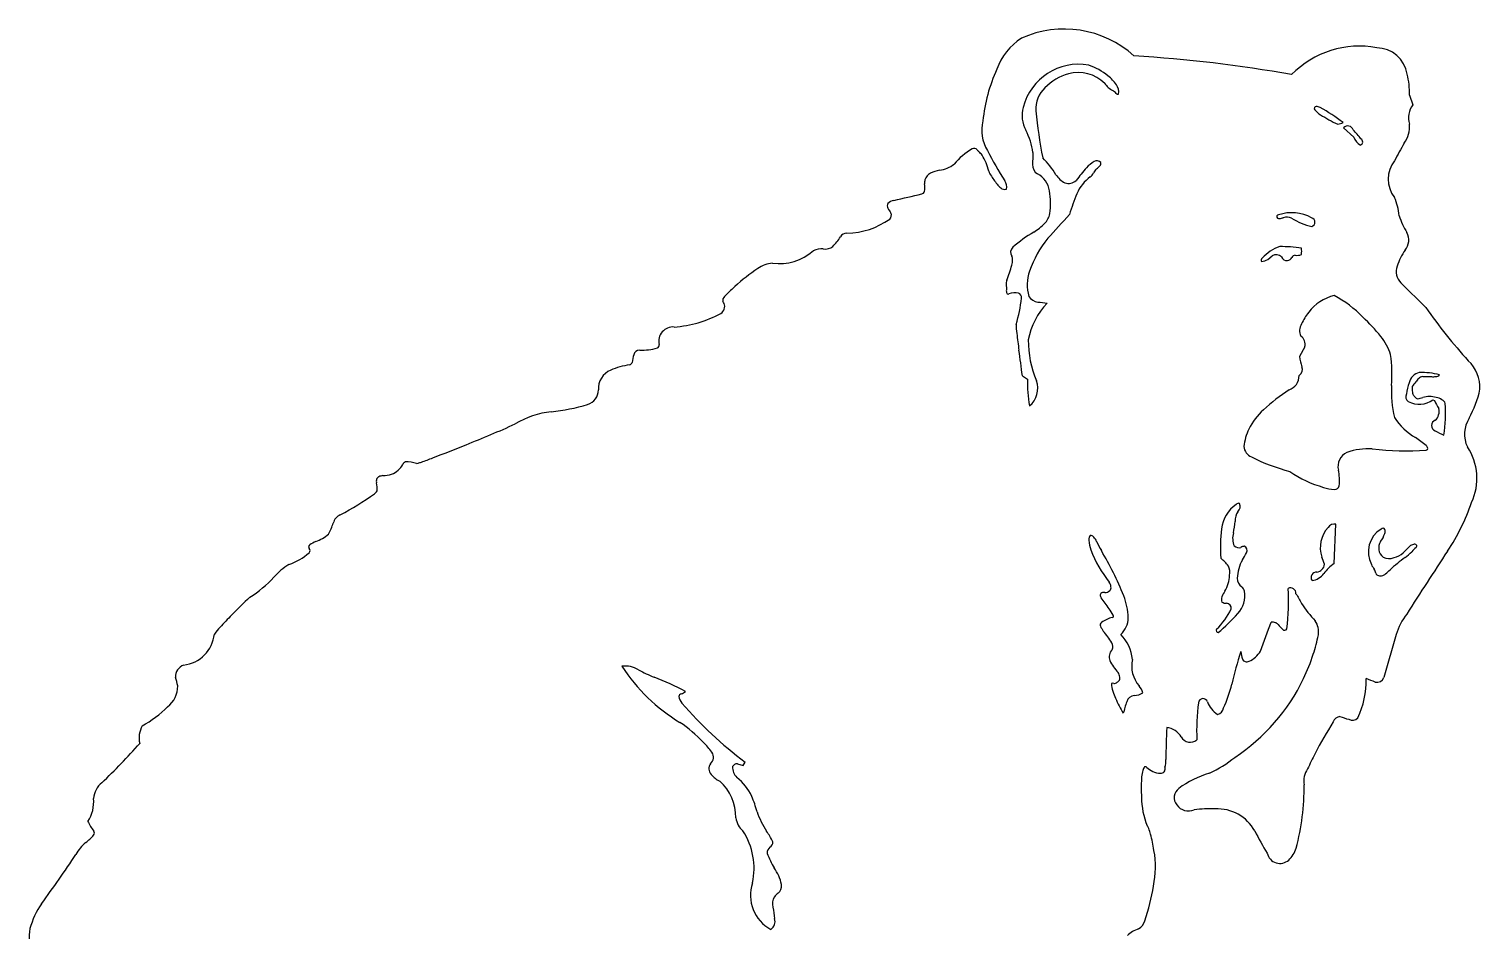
# Model space of a CAD drawing. Extents: x 0 to 12, y 0 to 12.5.
# Drawn here: x 2.66 to 11.11, y 7.29 to 12.55 of the extents above; entities that cross this region are included whole.
import ezdxf

# ---------------------------------------------------------------- set-up
doc = ezdxf.new("R2010")
doc.units = 0
doc.layers.add('WHITE', color=7, linetype='CONTINUOUS')

msp = doc.modelspace()

# ---------------------------------------------------------------- linework, layer by layer
at = {"layer": 'WHITE', "linetype": 'CONTINUOUS'}
for p, q in [((10.703805, 12.164282), (10.723601, 12.107671)), ((10.319838, 11.973795), (10.380038, 11.918705)), ((8.345852, 11.613903), (8.355896, 11.615758)), ((9.877684, 11.205801), (9.903566, 11.227109)), ((8.353701, 11.059788), (8.355022, 11.034438)), ((10.653036, 11.070195), (10.798288, 10.926274)), ((10.093704, 10.697479), (10.063165, 10.640744)), ((8.447922, 10.52865), (8.478888, 10.508005)), ((10.78074, 10.523489), (10.832351, 10.523489)), ((10.840315, 10.388476), (10.849418, 10.383734)), ((4.917727, 10.017701), (4.926896, 10.019445)), ((10.26463, 9.434496), (10.275286, 9.663597)), ((10.626764, 9.021219), (10.554603, 8.769888)), ((6.788153, 8.26828), (6.822117, 8.258437)), ((6.822117, 8.258437), (6.832497, 8.278409))]:
    msp.add_line(p, q, dxfattribs=at)
for centre, radius, start, end in [((8.691936, 11.944446), 0.604318, 47.754974, 114.39778), ((8.631289, 12.199102), 0.350925, 122.582465, 160.891667), ((10.41132, 11.896481), 0.552535, 79.437113, 135.548482), ((10.508275, 12.254899), 0.184805, 9.711581, 88.656399), ((8.774886, 12.011115), 0.331925, 79.651664, 165.813457), ((8.62152, 4.403578), 8.00244, 79.958065, 86.584904), ((9.146965, 11.923153), 0.933062, 155.237085, 174.443611), ((8.822315, 11.955485), 0.349564, 107.65466, 133.973615), ((8.772286, 12.074524), 0.221262, 45.306104, 104.657281), ((8.730393, 12.015026), 0.339001, 50.308633, 72.113728), ((8.800256, 12.088746), 0.237749, 34.632736, 51.918017), ((10.218886, 12.172664), 0.484991, -0.990321, 13.523115), ((8.689368, 12.086975), 0.162687, 132.431028, 185.281101), ((9.037567, 12.308411), 0.133765, -145.066297, -118.200877), ((8.885268, 12.059891), 0.158119, 46.169492, 55.707785), ((9.0031, 12.177588), 0.009087, -156.445861, -54.856001), ((8.938797, 12.182331), 0.070591, -9.930408, 36.039022), ((8.627593, 12.044168), 0.18107, 164.53069, 208.188244), ((10.160417, 12.086081), 0.012079, 93.771232, 221.281118), ((10.158279, 12.05023), 0.047923, 59.229443, 88.393466), ((9.696811, 11.197184), 1.01775, 52.509757, 61.477147), ((10.823663, 12.031174), 0.125954, 142.602213, 196.956172), ((8.437232, 11.958021), 0.225864, 165.781737, 211.181043), ((11.004352, 12.287563), 2.486342, -175.026289, -168.650799), ((10.254765, 12.164579), 0.134808, -140.103298, -121.015191), ((10.705714, 12.882411), 0.982511, -121.983471, -115.335863), ((10.276911, 12.071101), 0.077153, -83.777242, -59.352174), ((8.114013, 11.772659), 0.399866, 8.135735, 27.716615), ((10.343755, 11.951316), 0.032823, 17.840803, 136.776079), ((9.986423, 11.579108), 0.545085, 37.204255, 44.530753), ((10.547365, 11.977453), 0.156743, -36.962701, 6.22193), ((8.370041, 11.495079), 0.415934, 121.138006, 140.093463), ((8.165774, 11.828912), 0.024671, 39.880269, 115.994412), ((8.290563, 11.937643), 0.14085, -138.726102, -132.099835), ((10.22639, 12.869001), 2.233047, -152.592137, -147.354688), ((10.454805, 11.941713), 0.078227, -162.895603, -118.199909), ((10.411278, 11.891338), 0.019693, -70.540529, 61.830302), ((12.384116, 10.873024), 1.987392, 149.449716, 152.801881), ((7.942381, 11.902054), 0.177293, -82.677583, -52.225905), ((8.098458, 11.73067), 0.141562, 35.934563, 46.371057), ((7.981147, 11.662549), 0.276864, 12.159209, 33.100643), ((9.304373, 11.771154), 0.796639, 175.81811, 180.890456), ((8.568368, 11.756379), 0.060585, 177.734327, 237.325802), ((8.203259, 11.433653), 0.514771, 31.119493, 45.099121), ((8.949956, 11.628168), 0.170206, 119.344348, 138.676144), ((8.882229, 11.750952), 0.030007, 41.183899, 121.51088), ((8.789929, 11.850517), 0.147552, -52.323021, -41.821872), ((8.889756, 11.764756), 0.016191, -51.257694, 21.582905), ((10.750354, 11.674425), 0.171374, 141.375633, 218.349664), ((7.929106, 11.655126), 0.050905, 163.887939, 188.312531), ((7.943667, 11.650291), 0.066238, 117.429997, 163.365182), ((8.004545, 11.51948), 0.210479, 100.835338, 115.734866), ((8.51753, 11.844546), 0.293103, -155.040829, -142.018925), ((8.474923, 11.587485), 0.132621, 7.722055, 62.743453), ((8.764963, 11.78027), 0.145381, -146.344292, -118.491457), ((10.005134, 10.713412), 1.566691, 139.03371, 142.547041), ((8.972494, 11.504601), 0.223404, 125.207631, 157.766616), ((8.799901, 11.742191), 0.070347, -51.500325, -27.279934), ((8.943839, 11.667866), 0.091648, 134.052296, 152.666056), ((6.360819, 17.607083), 6.20273, -77.535703, -75.99832), ((7.857077, 11.611684), 0.023473, -78.961393, -23.572211), ((7.591429, 11.625943), 0.288134, -4.707401, 4.34381), ((8.457551, 11.778331), 0.205647, -146.280295, -128.612859), ((8.353091, 11.684994), 0.071458, -109.518358, -95.814598), ((8.300039, 11.629831), 0.057603, -14.141611, 36.895213), ((8.190268, 11.534254), 0.422097, -8.326112, 9.690673), ((8.717425, 11.712818), 0.064144, -109.880074, -46.704961), ((10.079879, 11.049447), 1.420678, 157.6738, 162.868652), ((7.687489, 11.518432), 0.0269, 148.676384, 211.980839), ((7.710413, 11.486621), 0.064841, 99.634253, 135.067866), ((7.951451, 11.664772), 0.328681, -150.752504, -145.068393), ((10.342826, 11.441897), 0.300875, 3.681521, 24.798756), ((7.419078, 11.801454), 0.441921, -89.099438, -54.520119), ((7.654981, 11.463441), 0.030028, -46.696903, 25.927857), ((8.299232, 11.699427), 0.397203, -57.137808, -45.573313), ((8.505074, 11.491199), 0.104416, -46.255273, -9.964402), ((31.926019, -9.67842), 31.394006, 137.656094, 137.997256), ((9.939387, 11.456138), 0.010166, 82.071444, 240.098003), ((9.943419, 11.456387), 0.012842, -135.122072, -73.371491), ((10.01698, 11.236436), 0.242074, 61.224315, 108.345273), ((9.896588, 11.691868), 0.252881, -78.479167, -73.557712), ((9.990153, 11.390448), 0.062852, 64.816747, 110.476322), ((10.217838, 11.761709), 0.373114, -122.584992, -103.037012), ((10.126366, 11.423392), 0.026217, -73.822358, 74.18622), ((11.186746, 11.651124), 0.57588, -160.745196, -149.905919), ((7.135787, 11.493468), 0.296607, -45.413365, -31.737123), ((7.424673, 11.318255), 0.041354, 88.129386, 152.350903), ((8.919213, 10.677832), 0.798035, 120.451419, 131.309729), ((9.050824, 10.951344), 0.590861, 140.22173, 161.553244), ((10.608291, 11.31906), 0.091147, -39.315531, 28.367588), ((7.029905, 11.487335), 0.305525, -97.034107, -49.110873), ((7.277291, 11.165429), 0.102543, 83.787037, 117.525513), ((7.297117, 11.346207), 0.079319, -96.317769, -53.766555), ((8.420598, 11.247453), 0.041039, 133.387775, 212.507654), ((10.026225, 11.051617), 0.2428, 108.774054, 138.129278), ((9.94123, 10.370328), 0.911197, 81.642648, 89.56904), ((9.987108, 11.252958), 0.088598, -11.514406, 12.310762), ((10.96201, 11.062617), 0.345951, 144.946684, 162.459946), ((7.000204, 11.03059), 0.153713, 92.876233, 127.183315), ((7.682785, 11.361196), 0.728668, -22.272992, -14.935704), ((8.351712, 11.206022), 0.039374, -2.199022, 29.478825), ((8.246895, 11.208222), 0.14421, -13.976162, -1.474491), ((9.856103, 11.201414), 0.016259, 131.058466, 205.432053), ((9.838297, 11.267918), 0.073552, -87.56701, -57.622106), ((9.926725, 11.190188), 0.043583, 44.859428, 122.097358), ((9.990405, 11.234943), 0.035656, -156.858483, -86.145033), ((9.98743, 11.233867), 0.034915, -81.148436, -26.814669), ((10.036429, 11.211367), 0.019073, 84.74327, 159.273835), ((10.047365, 11.296002), 0.066282, -97.968179, -66.379095), ((10.719544, 11.135166), 0.092976, 160.058014, 224.329871), ((7.518255, 10.227283), 1.109195, 123.422262, 132.194703), ((8.419109, 11.063852), 0.065534, 161.158552, 183.555361), ((8.701357, 11.058582), 0.225591, 159.304429, 197.528935), ((6.81117, 10.908675), 0.127903, 132.981217, 147.357688), ((7.480308, 10.255045), 1.063182, 131.684522, 135.348114), ((8.448652, 11.025208), 0.094084, 174.370088, 186.8668), ((8.36524, 11.014616), 0.010019, -176.239924, -65.007274), ((8.40842, 10.886837), 0.124925, 81.878019, 108.165353), ((8.415155, 10.984203), 0.02848, -7.291517, 67.466303), ((8.545436, 11.027826), 0.069908, -147.860468, -95.983286), ((10.324234, 10.743835), 0.258942, 103.279715, 143.409738), ((9.942267, 10.392403), 0.684214, 44.242837, 61.879744), ((6.664906, 10.932563), 0.048665, -56.636338, 20.150631), ((6.726406, 10.969315), 0.02441, 159.994279, 194.765145), ((6.645878, 10.921792), 0.070329, 23.049273, 35.962527), ((7.506601, 11.095078), 0.943773, -16.43915, -6.967778), ((8.898062, 10.660382), 0.422338, 136.357635, 169.493009), ((8.724348, 12.296004), 1.350601, -97.924281, -95.605119), ((13.611497, 12.91586), 3.445664, -144.730908, -138.130054), ((6.369443, 11.490141), 0.679485, -85.766058, -61.69131), ((8.758844, 10.825288), 0.347061, 179.553326, 188.266472), ((10.129264, 10.791916), 0.066697, 144.627956, 208.764032), ((10.345024, 10.711574), 0.295174, 140.786441, 156.234842), ((9.716498, 10.104835), 1.047712, 38.511736, 46.895615), ((6.412114, 10.73061), 0.082242, 84.771635, 194.514774), ((13.379936, 11.365904), 4.999543, -173.21674, -172.083783), ((9.081339, 10.732876), 0.59855, 179.567187, 202.904615), ((10.033732, 10.710823), 0.061439, -12.544343, 52.894172), ((10.304465, 10.56312), 0.30237, 17.158034, 39.935439), ((6.2183, 10.642451), 0.035871, 89.95947, 165.738871), ((6.23407, 10.987761), 0.30984, -92.912843, -73.664722), ((6.314792, 10.707168), 0.017929, -69.006038, 9.080282), ((1.881851, 9.726203), 6.614923, 6.967631, 8.267039), ((9.696385, 10.532897), 0.904908, -3.853353, 7.583694), ((6.265359, 10.013882), 0.588805, 100.429661, 111.503163), ((6.155413, 10.614283), 0.021586, -81.057445, -21.979315), ((6.325838, 10.602435), 0.150455, 161.052795, 178.564733), ((10.037111, 10.56473), 0.042273, -55.843578, 22.675646), ((10.379548, 10.678093), 0.318579, -173.267392, -162.260683), ((10.900993, 10.459307), 0.21331, -2.598016, 47.302929), ((6.093341, 10.45504), 0.115311, 112.329291, 184.602778), ((9.20051, 10.478352), 0.722231, 177.646901, 189.981142), ((8.407209, 10.454993), 0.130736, -51.153815, 20.09973), ((9.97166, 10.52996), 0.089186, -70.081079, -0.135585), ((11.036019, 10.369291), 0.35464, 160.521674, 171.35792), ((10.775504, 10.473222), 0.075204, 101.315224, 169.020646), ((10.915341, 10.338558), 0.233629, 138.786823, 146.724819), ((10.872317, 10.397441), 0.163249, 134.892032, 144.39349), ((10.781386, 10.489943), 0.033552, 91.103212, 136.371083), ((10.776749, 10.154254), 0.393036, 74.950675, 92.333115), ((10.842638, 10.709947), 0.186742, -93.1577, -85.50798), ((10.855606, 10.555472), 0.031736, -87.007195, -43.041739), ((5.888745, 10.447327), 0.08967, -72.842034, -0.984269), ((10.573753, 9.557962), 1.056246, 122.769757, 133.02846), ((11.213545, 10.431737), 0.615621, 176.242171, 193.673243), ((10.715131, 10.406651), 0.033723, 151.814999, 237.123613), ((10.767256, 10.455103), 0.048652, 166.160718, 190.671548), ((10.836242, 10.448631), 0.116824, -178.755674, -166.679357), ((10.768695, 10.443736), 0.051121, -154.48305, -131.06716), ((10.759276, 10.42195), 0.029405, -145.262459, -105.732642), ((10.700057, 10.634912), 0.246648, -78.008378, -70.630063), ((10.821662, 10.247769), 0.159502, 76.284337, 104.449714), ((10.833667, 10.290322), 0.115326, 59.119053, 77.065706), ((10.475616, 10.590985), 0.653927, -28.26542, -12.483139), ((5.748404, 9.839337), 0.48145, 95.438156, 121.933963), ((5.58157, 11.462868), 1.150649, -83.953419, -73.14521), ((10.078228, 10.070161), 0.34393, 130.906989, 154.539189), ((10.760135, 10.502668), 0.139529, -116.984167, -54.925391), ((11.022712, 10.448396), 0.184965, -159.537747, -143.595144), ((10.808186, 10.320299), 0.068167, -48.390379, 15.592097), ((10.868341, 10.347332), 0.048604, 25.047933, 59.706815), ((10.002588, 10.313409), 0.911417, -8.235499, 3.428206), ((2.634561, 16.621921), 6.985898, -68.393996, -65.840429), ((10.92605, 10.488013), 0.370466, -146.994601, -120.279131), ((10.863247, 10.238921), 0.031949, 107.8527, 251.285182), ((11.194477, 10.188416), 0.170447, 146.973636, 205.783372), ((10.069276, 10.075618), 0.333504, 154.724534, 173.000467), ((10.399163, 9.655602), 0.615065, 49.313312, 56.431078), ((11.063565, 10.565286), 0.41415, -120.559744, -112.570358), ((0.850758, 20.862697), 11.585949, -68.945652, -67.914678), ((9.813075, 10.124434), 0.075262, -173.764046, -113.416276), ((10.37543, 10.001739), 0.088637, 114.58527, 194.56798), ((10.460029, 9.738442), 0.364723, 85.78371, 109.454968), ((10.68511, 11.924748), 1.833322, -96.208428, -86.363694), ((10.777548, 10.095243), 0.035014, 17.308292, 49.823908), ((10.799873, 10.106127), 0.011114, -82.18113, -2.408442), ((10.767525, 9.931076), 0.329166, -25.191835, 33.818262), ((4.728676, 10.072779), 0.125202, -69.160608, -28.932748), ((4.861778, 10.001712), 0.025762, 107.457708, 155.956951), ((4.862496, 9.848528), 0.17796, 71.91928, 92.720456), ((4.806957, 10.426243), 0.424111, -73.572416, -70.737039), ((4.134324, 12.336382), 2.449219, -70.62447, -68.974861), ((10.300649, 11.090994), 1.157715, -116.550572, -104.715114), ((10.000826, 9.920327), 0.294805, -6.467432, 11.567984), ((4.716514, 9.91478), 0.032614, 162.107258, 198.000416), ((4.709655, 9.917777), 0.025177, 114.98701, 163.80134), ((4.469652, 9.866701), 0.219165, -2.312206, 9.984992), ((4.729608, 9.871226), 0.075815, 95.717751, 113.793937), ((4.710301, 10.161048), 0.214706, -86.861873, -72.960336), ((10.390681, 10.528672), 0.676946, -124.569822, -106.122639), ((3.624671, 11.31913), 1.812076, -62.054309, -54.652161), ((4.647461, 9.880568), 0.047024, -57.0646, -28.87719), ((10.297612, 10.202553), 0.337811, -106.318149, -95.407199), ((10.268664, 9.891562), 0.02548, -96.502966, -10.036743), ((9.808545, 9.613002), 0.201699, 124.579782, 173.281711), ((9.785062, 9.683829), 0.097331, 147.097014, 181.975713), ((9.707459, 9.769346), 0.016546, 66.540472, 144.016051), ((9.673907, 9.768398), 0.043258, -47.117009, 21.889276), ((9.921772, 10.17957), 1.207832, -33.820478, -18.767936), ((4.129219, 9.761995), 0.316981, -29.476823, -16.777575), ((4.505319, 9.649675), 0.075539, 114.601477, 164.000081), ((8.029839, 9.89459), 1.671718, -9.697746, -7.358735), ((10.360436, 9.526015), 0.176712, 137.824495, 197.638708), ((10.265863, 9.621515), 0.043125, 77.379582, 147.540512), ((10.54856, 9.625344), 0.014485, 34.947555, 135.453074), ((4.400231, 9.40039), 0.176675, 112.963139, 126.086447), ((4.248301, 9.790787), 0.242378, -69.973847, -49.669079), ((8.892861, 9.573495), 0.057949, 165.769616, 183.085593), ((9.047733, 9.586944), 0.213381, -175.546711, -159.89355), ((8.852871, 9.583869), 0.016637, 127.485739, 166.544209), ((8.847695, 9.578688), 0.019037, 33.393155, 105.06875), ((8.786312, 9.518453), 0.104748, 25.471892, 42.460259), ((10.003749, 10.102681), 1.245614, -154.35063, -151.579299), ((10.50038, 9.528971), 0.898618, 173.121217, 184.052688), ((9.786107, 9.581779), 0.11284, 163.944255, 203.26496), ((10.621164, 9.501723), 0.157401, 121.793312, 207.380276), ((10.591469, 9.525066), 0.067474, 146.324842, 231.516193), ((10.387106, 9.669155), 0.182609, -35.744465, -18.989922), ((10.515976, 9.622898), 0.045737, -16.728379, 13.5863), ((4.063724, 9.758029), 0.346868, -71.370696, -48.574978), ((4.302325, 9.53162), 0.013084, 118.067597, 223.021242), ((4.279405, 9.51006), 0.018383, -41.251137, 43.409336), ((9.537739, 9.781328), 0.740481, -158.803225, -142.065734), ((7.21177, 8.503081), 1.972726, 22.156444, 30.68648), ((9.709263, 9.567052), 0.040124, -131.945946, -72.751983), ((9.764705, 9.44475), 0.094601, 104.686913, 117.406719), ((9.489831, 9.623631), 0.293205, -34.982452, -25.523458), ((9.727572, 9.509745), 0.029596, -24.875614, 63.624233), ((9.918612, 9.339473), 0.30405, 17.430886, 25.938863), ((10.584767, 9.542786), 0.078871, -116.57642, -68.711986), ((11.295319, 8.641781), 1.033759, 126.700056, 133.019622), ((10.572658, 9.616973), 0.153194, -74.575997, -51.894155), ((10.952669, 9.260684), 0.37023, 131.975337, 140.449987), ((10.561851, 9.645011), 0.20926, -56.444754, -42.433091), ((35.703405, -6.815326), 29.671306, 146.625109, 147.468864), ((10.740113, 9.490541), 0.057348, 103.92449, 127.684947), ((10.893506, 9.349318), 0.2351, 130.230034, 138.916062), ((10.732196, 9.530943), 0.016356, 44.471824, 111.081792), ((10.737149, 9.536514), 0.008932, -59.636123, 41.227742), ((4.382531, 9.099097), 0.390284, 122.205038, 139.083678), ((9.394156, 9.215084), 0.326692, 38.866133, 50.032268), ((9.567279, 9.381574), 0.089909, -10.140676, 25.36116), ((9.936844, 9.338982), 0.237364, 150.593342, 177.550553), ((10.1601, 9.353872), 0.03007, 83.031677, 215.442323), ((10.154023, 9.438043), 0.055187, -79.849873, -7.800131), ((10.403224, 9.230379), 0.246723, 124.176322, 143.76471), ((10.643597, 9.506938), 0.179809, -154.431858, -143.951475), ((10.441425, 9.365897), 0.066831, 10.192665, 31.811125), ((10.057284, 9.970717), 0.782502, -49.626477, -47.091127), ((3.545298, 9.865467), 0.744959, -57.328795, -43.283545), ((8.905657, 9.291314), 0.05933, 7.948143, 35.910898), ((8.941015, 9.294311), 0.023974, -46.979052, 12.543457), ((9.427196, 9.382402), 0.229193, -28.588041, -4.168052), ((9.758692, 9.348157), 0.059003, 179.058206, 236.933216), ((10.126484, 9.431228), 0.09523, -84.50539, -35.285647), ((10.52675, 9.385298), 0.020964, -158.820085, -100.253269), ((10.535999, 9.415579), 0.05254, -104.303767, -77.40175), ((10.528657, 9.4136), 0.052759, -69.123355, -47.700987), ((5.435223, 7.611166), 2.204836, 132.437189, 136.30628), ((8.915883, 9.250395), 0.014814, 110.628659, 171.528834), ((8.936649, 9.256172), 0.0356, -174.203708, -143.684843), ((6.271184, 7.296431), 3.272767, 34.950152, 36.324707), ((8.920618, 9.243265), 0.023234, 71.652706, 115.367309), ((8.926152, 9.313416), 0.04813, -87.881614, -49.561326), ((8.694687, 9.111438), 0.369901, 1.173949, 21.510165), ((9.662938, 9.226406), 0.054523, 164.338275, 197.41564), ((9.704842, 9.208272), 0.099955, 139.843812, 160.811987), ((9.582174, 9.250746), 0.162615, -41.382694, 7.970069), ((9.684791, 9.253066), 0.061829, 19.095113, 47.580115), ((8.850946, 9.207251), 1.14829, -7.64033, 4.131702), ((10.009482, 9.259908), 0.032858, -1.588702, 113.743342), ((11.802586, 10.2358), 2.01312, -150.973221, -149.127212), ((6.624608, 6.410797), 3.894306, 135.625253, 137.062144), ((8.634801, 8.945381), 0.390811, 28.844149, 35.311698), ((8.970724, 9.128994), 0.008077, -74.682764, 37.576984), ((9.289694, 9.351493), 0.417183, -45.981232, -25.755946), ((8.449076, 10.33162), 1.728451, -48.758682, -43.435611), ((9.632676, 9.242887), 0.039363, -123.56248, -82.763875), ((9.634604, 9.173031), 0.030956, -5.227394, 84.382857), ((10.59132, 9.524843), 0.608769, -148.061677, -135.842797), ((10.963659, 8.924949), 0.35038, 142.002709, 164.052356), ((4.040006, 8.803678), 0.3722, 135.702482, 143.677584), ((8.918779, 9.077101), 0.017245, 124.071887, 202.19754), ((9.00649, 9.11051), 0.111099, -158.939368, -141.412802), ((9.038752, 8.897316), 0.233384, 106.400062, 123.742061), ((8.936488, 9.117949), 0.128027, -48.808027, 0.477869), ((9.590853, 9.044813), 0.013092, 149.331951, 259.757892), ((-4.835484, 14.413298), 15.664533, -20.513031, -19.851571), ((9.89714, 9.013307), 0.080563, 71.847229, 89.252052), ((9.915605, 9.060878), 0.029732, 38.653041, 77.105346), ((10.123766, 9.227085), 0.236644, -141.400246, -132.502056), ((9.976004, 9.059497), 0.013934, -150.42148, -20.656993), ((10.057814, 9.036569), 0.116111, -8.994972, 33.560098), ((3.538565, 9.044199), 0.202556, -83.55099, -5.682343), ((8.40231, 8.61378), 0.671075, 32.35594, 39.564327), ((8.9369, 8.95166), 0.038666, -29.198514, 33.363565), ((8.856041, 8.855287), 0.234114, 5.024228, 45.269417), ((9.179563, 9.218904), 1.012972, -17.942066, -11.415433), ((9.015478, 8.889969), 0.061997, 136.305277, 199.837883), ((11.458566, 8.350179), 1.829828, 161.812131, 167.948368), ((10.334321, 9.037729), 0.625095, -169.268306, -165.148627), ((9.755006, 8.889539), 0.027652, -154.213092, -60.36759), ((9.710024, 9.0004), 0.147097, -66.499958, -31.233609), ((9.068841, 9.251303), 1.128296, -25.588762, -17.775234), ((3.586812, 8.774264), 0.073242, 110.37137, 181.927126), ((6.137407, 8.706758), 0.130963, 55.665375, 99.805493), ((6.992926, 9.405417), 1.046436, -147.020951, -121.051935), ((7.154802, 10.714034), 2.120601, -116.419145, -113.687407), ((9.36442, 9.100791), 0.468636, -150.346165, -140.019568), ((8.958245, 8.764909), 0.058525, 8.258574, 36.450317), ((9.264973, 8.838007), 0.179734, 167.864948, 220.221528), ((3.381043, 8.71726), 0.145629, -53.386019, 1.589608), ((3.266418, 8.68122), 0.263267, 8.756793, 20.124695), ((5.829927, 7.500359), 1.356822, 61.099274, 69.600886), ((8.974318, 8.726197), 0.011825, 58.8019, 130.667215), ((9.192948, 8.754351), 0.227148, -175.155027, -152.475567), ((8.982902, 8.755183), 0.019031, -97.423803, -65.730889), ((8.95707, 8.809888), 0.079526, -64.964064, -49.12646), ((8.990732, 8.768091), 0.025962, -44.934051, 11.610035), ((9.070554, 8.665127), 0.080611, 12.304944, 44.816491), ((8.795066, 8.957875), 0.902658, -23.828422, -14.475923), ((9.055371, 9.260186), 1.144283, -56.535903, -25.698597), ((9.96268, 8.747585), 0.487949, -25.842303, 1.979719), ((10.177107, 8.007407), 0.804833, 66.00294, 70.15434), ((10.511923, 8.788717), 0.046648, -99.251037, -23.805662), ((6.46454, 8.658384), 0.017896, 102.945335, 173.390666), ((6.512277, 8.66721), 0.065861, -174.103335, -136.764203), ((6.410899, 8.808367), 0.14153, -69.470727, -58.108666), ((9.543969, 8.87829), 0.598005, -157.493448, -148.098653), ((9.730051, 8.394128), 0.713849, 160.744988, 166.376391), ((9.102126, 8.61868), 0.047254, 92.351806, 166.718458), ((9.099532, 8.749585), 0.083693, -89.551899, -53.501461), ((10.705593, 8.459996), 1.242047, 172.414912, 182.425316), ((9.500811, 8.621126), 0.026547, 16.558691, 173.905045), ((9.666048, 8.681192), 0.149324, -159.415401, -122.841685), ((2.968286, 9.110399), 0.713964, -60.507132, -45.591166), ((8.245143, 10.160903), 2.353583, -139.170146, -126.885015), ((9.576132, 8.600007), 0.045165, -78.59027, -8.665924), ((10.305792, 8.49464), 0.049901, 99.165856, 159.692827), ((10.488722, 9.04901), 0.539969, -110.701515, -104.880551), ((3.444184, 8.419487), 0.142484, 150.821431, 193.261624), ((5.892402, 7.708738), 0.97712, 44.532897, 54.978213), ((15.326622, 8.219006), 6.043066, 177.527605, 179.289966), ((9.276299, 8.367533), 0.112896, 30.084994, 83.447852), ((12.261111, 7.240828), 2.37155, 147.588835, 152.725833), ((10.370515, 8.567336), 0.045095, -116.981294, -46.01414), ((0.522606, 10.84883), 3.715654, -46.410706, -41.499208), ((6.140086, 7.956976), 0.626474, 37.110997, 44.235598), ((9.426275, 8.453551), 0.059999, -150.631431, -50.227495), ((6.597228, 8.306727), 0.050985, -48.449823, 33.63277), ((9.146993, 8.285605), 0.137277, -16.140945, 3.460729), ((9.252198, 8.83937), 0.688046, -65.48538, -50.877075), ((12.038854, 7.361797), 2.118576, 152.87921, 155.574727), ((6.668199, 8.239413), 0.047229, 141.875953, 225.190754), ((6.74547, 8.294287), 0.14154, -141.360369, -115.386645), ((6.847204, 8.250715), 0.088451, 179.361185, 224.832362), ((6.787537, 8.235025), 0.033261, 88.938825, 149.908914), ((9.450787, 8.160493), 0.309314, 168.619895, 176.216847), ((9.217305, 8.209147), 0.07084, 148.263134, 169.936381), ((9.164732, 8.241086), 0.00934, 35.407384, 145.251691), ((9.302276, 8.407511), 0.206899, -128.902139, -117.292976), ((9.244845, 8.284364), 0.071334, -121.659148, -84.062568), ((9.250785, 8.255023), 0.041636, -88.019939, -54.244731), ((9.262027, 8.22954), 0.0155, -32.398225, 9.075373), ((9.315503, 8.23602), 0.038383, 162.686811, 186.034727), ((9.718733, 7.626371), 0.614265, 107.141858, 125.838909), ((10.206738, 8.168805), 0.118938, 144.518098, 191.223565), ((3.16873, 8.054122), 0.133415, 129.154001, 174.728873), ((6.501113, 7.958277), 0.277593, -1.060446, 48.572413), ((6.594474, 7.947669), 0.306644, 25.211603, 51.711496), ((10.008751, 8.127694), 0.868235, 176.486581, 183.55386), ((9.399898, 8.070956), 0.067199, 127.407833, 219.076339), ((8.656689, 8.136917), 1.433413, -14.605096, 0.349257), ((2.840285, 8.043584), 0.196918, -34.300312, 6.647283), ((6.169936, 7.790366), 0.758725, 15.158424, 22.301559), ((9.581944, 8.075047), 0.439761, -179.847251, -157.507239), ((6.898173, 7.968405), 0.120486, -172.721205, -130.344804), ((7.363757, 8.145523), 0.487393, -161.238584, -146.404794), ((9.415212, 8.074718), 0.081737, -145.648837, -65.327596), ((9.540998, 7.163308), 0.842139, 87.951911, 96.24901), ((9.584908, 7.757376), 0.247918, 28.743103, 93.194037), ((3.231334, 8.034988), 0.250271, -155.854961, -140.594114), ((3.022197, 7.864807), 0.019396, -40.394156, 35.655336), ((6.484666, 7.658487), 0.400158, -12.239243, 33.025012), ((6.527733, 7.585493), 0.518881, 26.094666, 34.025512), ((9.127599, 7.870213), 0.06039, 19.292678, 37.301081), ((8.867546, 7.76883), 0.339477, 15.274343, 20.94178), ((11.526317, 8.751995), 1.933554, -153.080318, -148.675288), ((3.144193, 7.623835), 0.240265, 129.727256, 151.05159), ((2.736962, 8.124541), 0.405159, -51.237027, -42.228699), ((6.999231, 7.750277), 0.037916, 124.716196, 186.637529), ((6.961769, 7.809499), 0.032233, -60.507572, 7.533293), ((8.390779, 7.640616), 0.833181, 8.491047, 15.14264), ((-3.059512, 11.711356), 7.18973, -36.326358, -33.528194), ((7.529888, 7.966158), 0.60951, -158.815196, -150.021109), ((8.693702, 7.667405), 0.529937, -12.151545, 10.462688), ((9.949032, 7.764136), 0.076424, -166.861507, -48.08533), ((9.887473, 7.827513), 0.164745, -46.878225, -18.413532), ((6.795789, 7.512863), 0.254192, 11.689378, 35.811817), ((7.089246, 7.501338), 0.225431, 161.28878, 241.641265), ((6.990646, 7.556563), 0.054624, -51.694294, 8.210216), ((8.081911, 7.726161), 1.142617, -19.028924, -8.571869), ((3.123113, 7.183536), 0.473771, 145.442291, 164.825355), ((7.070043, 7.4527), 0.07768, 148.62945, 195.076259), ((7.05921, 7.457827), 0.065773, 121.847204, 147.530978), ((6.950311, 7.349785), 0.056634, -55.770109, 16.713263), ((8.760609, 7.651538), 1.779108, -172.927831, -170.766729), ((2.842444, 7.263191), 0.18207, 165.898432, 211.487494), ((9.168295, 7.159079), 0.153083, 106.285804, 135.203962), ((9.078104, 7.38045), 0.088168, -57.58507, -17.718888)]:
    msp.add_arc(centre, radius, start, end, dxfattribs=at)

doc.saveas('drawing.dxf')
